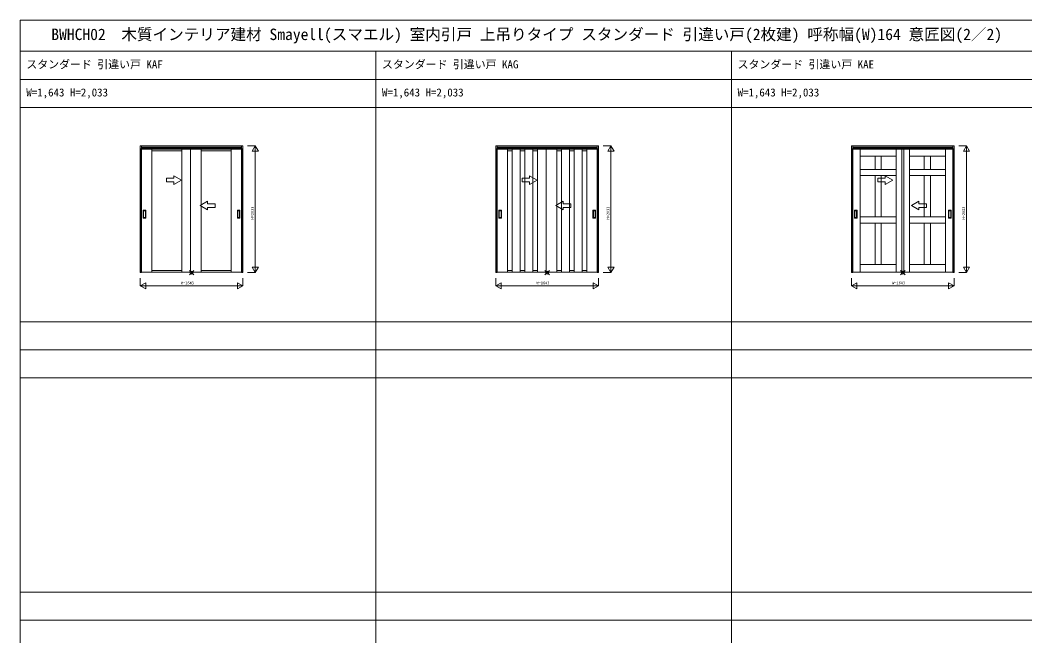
# Model space of a CAD drawing. Units: millimetres, scale not verified. Extents: x -14341 to 14341, y -10000 to 10000.
# Drawn here: x -14341 to 1765, y 130 to 10000 of the extents above; entities that cross this region are included whole.
import ezdxf
from ezdxf.enums import TextEntityAlignment as Align

# ---------------------------------------------------------------- set-up
doc = ezdxf.new("R2010")
doc.units = ezdxf.units.MM
doc.header["$LTSCALE"] = 50
doc.layers.add('0-0_0', color=7, linetype='Continuous')
for name, color, linetype, lineweight in [('0-1_YKK_F1', 7, 'Continuous', 18), ('0-2_YKK_A1', 4, 'Continuous', 18), ('0-3_YKK_N1', 2, 'Continuous', 18), ('0-6_YKK_IN', 1, 'Continuous', 18)]:
    doc.layers.add(name, color=color, linetype=linetype, lineweight=lineweight)
doc.styles.add('ＭＳ ゴシック', font='')
doc.styles.get('ＭＳ ゴシック').set_extended_font_data('MS Gothic')

msp = doc.modelspace()

# ---------------------------------------------------------------- linework, layer by layer
at = {"layer": '0-1_YKK_F1'}
for p, q in [((-14340.51, 10000), (14340.51, 10000)), ((-14340.51, -10000), (-14340.51, 10000)), ((-14340.51, 9500), (14159.49, 9500)), ((-8640.51, -10000), (-8640.51, 9500)), ((-2940.51, -10000), (-2940.51, 9500)), ((-14340.51, 9050), (14159.49, 9050)), ((-14340.51, 8600), (14159.49, 8600)), ((-14340.51, 5165), (14159.49, 5165)), ((-14340.51, 4715), (14159.49, 4715)), ((-14340.51, 4265), (14159.49, 4265)), ((-14340.51, 830), (14159.49, 830)), ((-14340.51, 380), (14159.49, 380))]:
    msp.add_line(p, q, dxfattribs=at)
at = {"layer": '0-2_YKK_A1'}
for p, q in [((-12394.01, 7961.5), (-10791.01, 7961.5)), ((-12394.01, 7951.7), (-10791.01, 7951.7)), ((-12394.01, 7931.5), (-10791.01, 7931.5)), ((-10795.01, 7985.5), (-12390.01, 7985.5)), ((-10791.01, 7985.5), (-10791.01, 5952.5)), ((-6694.01, 7961.5), (-5091.01, 7961.5)), ((-6694.01, 7951.7), (-5091.01, 7951.7)), ((-6694.01, 7931.5), (-5091.01, 7931.5)), ((-5095.01, 7985.5), (-6690.01, 7985.5)), ((-6324.17, 7905.5), (-6250.84, 7905.5)), ((-5534.17, 7905.5), (-5460.84, 7905.5)), ((-5091.01, 7985.5), (-5091.01, 5952.5)), ((-994.01, 7961.5), (608.99, 7961.5)), ((-994.01, 7951.7), (608.99, 7951.7)), ((-994.01, 7931.5), (608.99, 7931.5)), ((604.99, 7985.5), (-990.01, 7985.5)), ((608.99, 7985.5), (608.99, 5952.5)), ((-11754.51, 7436.4), (-11874.51, 7505.68)), ((-11874.51, 7466.4), (-11874.51, 7505.68)), ((-11754.51, 7436.4), (-11874.51, 7367.12)), ((-6054.51, 7436.4), (-6174.51, 7505.68)), ((-6174.51, 7466.4), (-6174.51, 7505.68)), ((-6054.51, 7436.4), (-6174.51, 7367.12)), ((-354.51, 7436.4), (-474.51, 7505.68)), ((-474.51, 7466.4), (-474.51, 7505.68)), ((-354.51, 7436.4), (-474.51, 7367.12)), ((-11874.51, 7367.12), (-11874.51, 7406.4)), ((-6174.51, 7367.12), (-6174.51, 7406.4)), ((-474.51, 7367.12), (-474.51, 7406.4)), ((-11454.51, 7026.5), (-11334.51, 7095.78)), ((-11334.51, 7056.5), (-11334.51, 7095.78)), ((-5754.51, 7026.5), (-5634.51, 7095.78)), ((-5634.51, 7056.5), (-5634.51, 7095.78)), ((-54.51, 7026.5), (65.49, 7095.78)), ((65.49, 7056.5), (65.49, 7095.78)), ((-12368.51, 6826.5), (-12368.51, 6954.5)), ((-12327.51, 6955.5), (-12367.51, 6955.5)), ((-12362.51, 6836.5), (-12362.51, 6944.5)), ((-12361.51, 6945.5), (-12333.51, 6945.5)), ((-12332.51, 6944.5), (-12332.51, 6836.5)), ((-12326.51, 6826.5), (-12326.51, 6954.5)), ((-11454.51, 7026.5), (-11334.51, 6957.22)), ((-11334.51, 6957.22), (-11334.51, 6996.5)), ((-10858.51, 6826.5), (-10858.51, 6954.5)), ((-10857.51, 6955.5), (-10817.51, 6955.5)), ((-10852.51, 6944.5), (-10852.51, 6836.5)), ((-10823.51, 6945.5), (-10851.51, 6945.5)), ((-10822.51, 6836.5), (-10822.51, 6944.5)), ((-10816.51, 6826.5), (-10816.51, 6954.5)), ((-6668.51, 6826.5), (-6668.51, 6954.5)), ((-6627.51, 6955.5), (-6667.51, 6955.5)), ((-6662.51, 6836.5), (-6662.51, 6944.5)), ((-6661.51, 6945.5), (-6633.51, 6945.5)), ((-6632.51, 6944.5), (-6632.51, 6836.5)), ((-6626.51, 6826.5), (-6626.51, 6954.5)), ((-5754.51, 7026.5), (-5634.51, 6957.22)), ((-5634.51, 6957.22), (-5634.51, 6996.5)), ((-5158.51, 6826.5), (-5158.51, 6954.5)), ((-5157.51, 6955.5), (-5117.51, 6955.5)), ((-5152.51, 6944.5), (-5152.51, 6836.5)), ((-5123.51, 6945.5), (-5151.51, 6945.5)), ((-5122.51, 6836.5), (-5122.51, 6944.5)), ((-5116.51, 6826.5), (-5116.51, 6954.5)), ((-968.51, 6826.5), (-968.51, 6954.5)), ((-927.51, 6955.5), (-967.51, 6955.5)), ((-962.51, 6836.5), (-962.51, 6944.5)), ((-961.51, 6945.5), (-933.51, 6945.5)), ((-932.51, 6944.5), (-932.51, 6836.5)), ((-926.51, 6826.5), (-926.51, 6954.5)), ((-54.51, 7026.5), (65.49, 6957.22)), ((65.49, 6957.22), (65.49, 6996.5)), ((541.49, 6826.5), (541.49, 6954.5)), ((542.49, 6955.5), (582.49, 6955.5)), ((547.49, 6944.5), (547.49, 6836.5)), ((576.49, 6945.5), (548.49, 6945.5)), ((577.49, 6836.5), (577.49, 6944.5)), ((583.49, 6826.5), (583.49, 6954.5)), ((-12327.51, 6825.5), (-12367.51, 6825.5)), ((-12333.51, 6835.5), (-12361.51, 6835.5)), ((-10857.51, 6825.5), (-10817.51, 6825.5)), ((-10851.51, 6835.5), (-10823.51, 6835.5)), ((-6627.51, 6825.5), (-6667.51, 6825.5)), ((-6633.51, 6835.5), (-6661.51, 6835.5)), ((-5157.51, 6825.5), (-5117.51, 6825.5)), ((-5151.51, 6835.5), (-5123.51, 6835.5)), ((-927.51, 6825.5), (-967.51, 6825.5)), ((-933.51, 6835.5), (-961.51, 6835.5)), ((542.49, 6825.5), (582.49, 6825.5)), ((548.49, 6835.5), (576.49, 6835.5)), ((-11747.51, 5961.5), (-11607.51, 5961.5)), ((-6250.84, 5988.5), (-6324.17, 5988.5)), ((-6047.51, 5961.5), (-5907.51, 5961.5)), ((-5460.84, 5988.5), (-5534.17, 5988.5))]:
    msp.add_line(p, q, dxfattribs=at)
for points in [[(-12414.01, 5952.5), (-12394.01, 5952.5), (-12394.01, 7985.5)], [(-12390.01, 7985.5), (-12414.01, 7985.5), (-12414.01, 5952.5)], [(-11607.51, 7941.5), (-11747.51, 7941.5), (-11747.51, 5961.5)], [(-10791.01, 5952.5), (-10771.01, 5952.5), (-10771.01, 7985.5), (-10795.01, 7985.5)], [(-6714.01, 5952.5), (-6694.01, 5952.5), (-6694.01, 7985.5)], [(-6690.01, 7985.5), (-6714.01, 7985.5), (-6714.01, 5952.5)], [(-6120.84, 7905.5), (-6047.51, 7905.5), (-6047.51, 7941.5), (-6527.51, 7941.5), (-6527.51, 7905.5), (-6454.17, 7905.5)], [(-5907.51, 7941.5), (-6047.51, 7941.5), (-6047.51, 5961.5)], [(-5330.84, 7905.5), (-5257.51, 7905.5), (-5257.51, 7941.5), (-5737.51, 7941.5), (-5737.51, 7905.5), (-5664.17, 7905.5)], [(-5091.01, 5952.5), (-5071.01, 5952.5), (-5071.01, 7985.5), (-5095.01, 7985.5)], [(-1014.01, 5952.5), (-994.01, 5952.5), (-994.01, 7985.5)], [(-990.01, 7985.5), (-1014.01, 7985.5), (-1014.01, 5952.5)], [(608.99, 5952.5), (628.99, 5952.5), (628.99, 7985.5), (604.99, 7985.5)], [(-11874.51, 7466.4), (-11994.51, 7466.4), (-11994.51, 7406.4), (-11874.51, 7406.4)], [(-6174.51, 7466.4), (-6294.51, 7466.4), (-6294.51, 7406.4), (-6174.51, 7406.4)], [(-474.51, 7466.4), (-594.51, 7466.4), (-594.51, 7406.4), (-474.51, 7406.4)], [(-11334.51, 7056.5), (-11214.51, 7056.5), (-11214.51, 6996.5), (-11334.51, 6996.5)], [(-5634.51, 7056.5), (-5514.51, 7056.5), (-5514.51, 6996.5), (-5634.51, 6996.5)], [(65.49, 7056.5), (185.49, 7056.5), (185.49, 6996.5), (65.49, 6996.5)], [(-6454.17, 5988.5), (-6527.51, 5988.5), (-6527.51, 5961.5), (-6047.51, 5961.5), (-6047.51, 5988.5), (-6120.84, 5988.5)], [(-5664.17, 5988.5), (-5737.51, 5988.5), (-5737.51, 5961.5), (-5257.51, 5961.5), (-5257.51, 5988.5), (-5330.84, 5988.5)]]:
    msp.add_lwpolyline(points, dxfattribs=at)
for points in [[(-12397.51, 5961.5), (-12227.51, 5961.5), (-12227.51, 7941.5), (-12397.51, 7941.5)], [(-12227.51, 7905.5), (-11747.51, 7905.5), (-11747.51, 7941.5), (-12227.51, 7941.5)], [(-11607.51, 5961.5), (-11437.51, 5961.5), (-11437.51, 7941.5), (-11607.51, 7941.5)], [(-11437.51, 7905.5), (-10957.51, 7905.5), (-10957.51, 7941.5), (-11437.51, 7941.5)], [(-10957.51, 5961.5), (-10787.51, 5961.5), (-10787.51, 7941.5), (-10957.51, 7941.5)], [(-6697.51, 5961.5), (-6527.51, 5961.5), (-6527.51, 7941.5), (-6697.51, 7941.5)], [(-6454.17, 5962.5), (-6324.17, 5962.5), (-6324.17, 7940.5), (-6454.17, 7940.5)], [(-6120.84, 5962.5), (-6250.84, 5962.5), (-6250.84, 7940.5), (-6120.84, 7940.5)], [(-5907.51, 5961.5), (-5737.51, 5961.5), (-5737.51, 7941.5), (-5907.51, 7941.5)], [(-5664.17, 5962.5), (-5534.17, 5962.5), (-5534.17, 7940.5), (-5664.17, 7940.5)], [(-5330.84, 5962.5), (-5460.84, 5962.5), (-5460.84, 7940.5), (-5330.84, 7940.5)], [(-5257.51, 5961.5), (-5087.51, 5961.5), (-5087.51, 7941.5), (-5257.51, 7941.5)], [(-997.51, 5961.5), (-877.51, 5961.5), (-877.51, 7941.5), (-997.51, 7941.5)], [(-877.51, 7821.5), (-297.51, 7821.5), (-297.51, 7941.5), (-877.51, 7941.5)], [(-297.51, 5961.5), (-177.51, 5961.5), (-177.51, 7941.5), (-297.51, 7941.5)], [(-207.51, 5961.5), (-87.51, 5961.5), (-87.51, 7941.5), (-207.51, 7941.5)], [(-87.51, 7821.5), (492.49, 7821.5), (492.49, 7941.5), (-87.51, 7941.5)], [(492.49, 5961.5), (612.49, 5961.5), (612.49, 7941.5), (492.49, 7941.5)], [(-637.51, 7821.5), (-637.51, 7607.55), (-537.51, 7607.55), (-537.51, 7821.5)], [(152.49, 7821.5), (152.49, 7607.55), (252.49, 7607.55), (252.49, 7821.5)], [(-877.51, 7507.61), (-297.51, 7507.5), (-297.51, 7607.5), (-877.51, 7607.61)], [(-87.51, 7507.61), (492.49, 7507.5), (492.49, 7607.5), (-87.51, 7607.61)], [(-637.51, 7507.55), (-637.51, 6844.55), (-537.51, 6844.55), (-537.51, 7507.55)], [(152.49, 7507.55), (152.49, 6844.55), (252.49, 6844.55), (252.49, 7507.55)], [(-877.51, 6744.61), (-297.51, 6744.5), (-297.51, 6844.5), (-877.51, 6844.61)], [(-87.51, 6744.61), (492.49, 6744.5), (492.49, 6844.5), (-87.51, 6844.61)], [(-637.51, 6744.55), (-637.51, 6081.5), (-537.51, 6081.5), (-537.51, 6744.55)], [(152.49, 6744.55), (152.49, 6081.5), (252.49, 6081.5), (252.49, 6744.55)], [(-12227.51, 5961.5), (-11747.51, 5961.5), (-11747.51, 5988.5), (-12227.51, 5988.5)], [(-11437.51, 5961.5), (-10957.51, 5961.5), (-10957.51, 5988.5), (-11437.51, 5988.5)], [(-877.51, 5961.5), (-297.51, 5961.5), (-297.51, 6081.5), (-877.51, 6081.5)], [(-87.51, 5961.5), (492.49, 5961.5), (492.49, 6081.5), (-87.51, 6081.5)]]:
    msp.add_lwpolyline(points, close=True, dxfattribs=at)
for centre, start, end in [((-12367.51, 6954.5), 90, 180), ((-12361.51, 6944.5), 90, 180), ((-12333.51, 6944.5), 0, 90), ((-12327.51, 6954.5), 0, 90), ((-10857.51, 6954.5), 90, 180), ((-10851.51, 6944.5), 90, 180), ((-10823.51, 6944.5), 360, 90), ((-10817.51, 6954.5), 0, 90), ((-6667.51, 6954.5), 90, 180), ((-6661.51, 6944.5), 90, 180), ((-6633.51, 6944.5), 0, 90), ((-6627.51, 6954.5), 0, 90), ((-5157.51, 6954.5), 90, 180), ((-5151.51, 6944.5), 90, 180), ((-5123.51, 6944.5), 360, 90), ((-5117.51, 6954.5), 0, 90), ((-967.51, 6954.5), 90, 180), ((-961.51, 6944.5), 90, 180), ((-933.51, 6944.5), 0, 90), ((-927.51, 6954.5), 0, 90), ((542.49, 6954.5), 90, 180), ((548.49, 6944.5), 90, 180), ((576.49, 6944.5), 360, 90), ((582.49, 6954.5), 0, 90), ((-12367.51, 6826.5), 180, 270), ((-12361.51, 6836.5), 180, 270), ((-12333.51, 6836.5), 270, 0), ((-12327.51, 6826.5), 270, 0), ((-10857.51, 6826.5), 180, 270), ((-10851.51, 6836.5), 180, 270), ((-10823.51, 6836.5), 270, 360), ((-10817.51, 6826.5), 270, 0), ((-6667.51, 6826.5), 180, 270), ((-6661.51, 6836.5), 180, 270), ((-6633.51, 6836.5), 270, 0), ((-6627.51, 6826.5), 270, 0), ((-5157.51, 6826.5), 180, 270), ((-5151.51, 6836.5), 180, 270), ((-5123.51, 6836.5), 270, 360), ((-5117.51, 6826.5), 270, 0), ((-967.51, 6826.5), 180, 270), ((-961.51, 6836.5), 180, 270), ((-933.51, 6836.5), 270, 0), ((-927.51, 6826.5), 270, 0), ((542.49, 6826.5), 180, 270), ((548.49, 6836.5), 180, 270), ((576.49, 6836.5), 270, 360), ((582.49, 6826.5), 270, 0)]:
    msp.add_arc(centre, 1, start, end, dxfattribs=at)
at = {"layer": '0-3_YKK_N1'}
for p, q in [((-10696.01, 7985.5), (-10571.01, 7985.5)), ((-10621.01, 7898.9), (-10571.01, 7985.5)), ((-10621.01, 7898.9), (-10521.01, 7898.9)), ((-10571.01, 5952.5), (-10571.01, 7985.5)), ((-10571.01, 7985.5), (-10521.01, 7898.9)), ((-4996.01, 7985.5), (-4871.01, 7985.5)), ((-4921.01, 7898.9), (-4871.01, 7985.5)), ((-4921.01, 7898.9), (-4821.01, 7898.9)), ((-4871.01, 5952.5), (-4871.01, 7985.5)), ((-4871.01, 7985.5), (-4821.01, 7898.9)), ((703.99, 7985.5), (828.99, 7985.5)), ((778.99, 7898.9), (828.99, 7985.5)), ((778.99, 7898.9), (878.99, 7898.9)), ((828.99, 5952.5), (828.99, 7985.5)), ((828.99, 7985.5), (878.99, 7898.9)), ((-10621.01, 6039.1), (-10571.01, 5952.5)), ((-10621.01, 6039.1), (-10521.01, 6039.1)), ((-10571.01, 5952.5), (-10521.01, 6039.1)), ((-4921.01, 6039.1), (-4871.01, 5952.5)), ((-4921.01, 6039.1), (-4821.01, 6039.1)), ((-4871.01, 5952.5), (-4821.01, 6039.1)), ((778.99, 6039.1), (828.99, 5952.5)), ((778.99, 6039.1), (878.99, 6039.1)), ((828.99, 5952.5), (878.99, 6039.1)), ((-12414.01, 5865.5), (-12414.01, 5740.5)), ((-10771.01, 5865.5), (-10771.01, 5740.5)), ((-10696.01, 5952.5), (-10571.01, 5952.5)), ((-6714.01, 5865.5), (-6714.01, 5740.5)), ((-5071.01, 5865.5), (-5071.01, 5740.5)), ((-4996.01, 5952.5), (-4871.01, 5952.5)), ((-1014.01, 5865.5), (-1014.01, 5740.5)), ((628.99, 5865.5), (628.99, 5740.5)), ((703.99, 5952.5), (828.99, 5952.5)), ((-12414.01, 5740.5), (-10771.01, 5740.5)), ((-12414.01, 5740.5), (-12327.41, 5690.5)), ((-10857.61, 5790.5), (-10857.61, 5690.5)), ((-10857.61, 5790.5), (-10771.01, 5740.5)), ((-10857.61, 5690.5), (-10771.01, 5740.5)), ((-6714.01, 5740.5), (-6627.41, 5790.5)), ((-6714.01, 5740.5), (-5071.01, 5740.5)), ((-6714.01, 5740.5), (-6627.41, 5690.5)), ((-6627.41, 5790.5), (-6627.41, 5690.5)), ((-5157.61, 5790.5), (-5157.61, 5690.5)), ((-5157.61, 5790.5), (-5071.01, 5740.5)), ((-5157.61, 5690.5), (-5071.01, 5740.5)), ((-1014.01, 5740.5), (-927.41, 5790.5)), ((-1014.01, 5740.5), (628.99, 5740.5)), ((-1014.01, 5740.5), (-927.41, 5690.5)), ((-927.41, 5790.5), (-927.41, 5690.5)), ((542.39, 5790.5), (542.39, 5690.5)), ((542.39, 5790.5), (628.99, 5740.5)), ((542.39, 5690.5), (628.99, 5740.5))]:
    msp.add_line(p, q, dxfattribs=at)
msp.add_lwpolyline([(-12414.01, 5740.5), (-12327.41, 5790.5), (-12327.41, 5690.5)], dxfattribs=at)
at = {"layer": '0-6_YKK_IN'}
for p, q in [((-11627.86, 5917.14), (-11557.15, 5987.86)), ((-11627.86, 5987.86), (-11557.15, 5917.14)), ((-5927.86, 5917.14), (-5857.15, 5987.86)), ((-5927.86, 5987.86), (-5857.15, 5917.14)), ((-227.86, 5917.14), (-157.15, 5987.86)), ((-227.86, 5987.86), (-157.15, 5917.14))]:
    msp.add_line(p, q, dxfattribs=at)
for centre in [(-11592.51, 5952.5), (-5892.51, 5952.5), (-192.51, 5952.5)]:
    msp.add_circle(centre, 25, dxfattribs=at)

# ---------------------------------------------------------------- texts
at = {"layer": '0-0_0', "style": 'ＭＳ ゴシック'}
for s, height, p in [('BWHCH02  木質インテリア建材 Smayell(スマエル) 室内引戸 上吊りタイプ スタンダード 引違い戸(2枚建) 呼称幅(W)164 意匠図(2／2)', 183.3, (-13840.51, 9625)), ('スタンダード 引違い戸 KAF', 128.3, (-14240.51, 9187.5)), ('スタンダード 引違い戸 KAG', 128.3, (-8540.51, 9187.5)), ('スタンダード 引違い戸 KAE', 128.3, (-2840.51, 9187.5)), ('W=1,643 H=2,033', 128.3, (-14240.51, 8737.5)), ('W=1,643 H=2,033', 128.3, (-8540.51, 8737.5)), ('W=1,643 H=2,033', 128.3, (-2840.51, 8737.5))]:
    msp.add_text(s, height=height, dxfattribs=at).set_placement(p, align=Align.BOTTOM_LEFT)
at = {"layer": '0-3_YKK_N1', "color": 7, "style": 'ＭＳ ゴシック'}
for p in [(-10583.01, 6804), (-4883.01, 6804), (816.99, 6804)]:
    msp.add_text('H=2033', height=43.99, rotation=90, dxfattribs=at).set_placement(p, align=Align.BOTTOM_LEFT)
for p in [(-11762.51, 5752.5), (-6062.51, 5752.5), (-362.51, 5752.5)]:
    msp.add_text('W=1643', height=43.99, dxfattribs=at).set_placement(p, align=Align.BOTTOM_LEFT)

doc.saveas('drawing.dxf')
